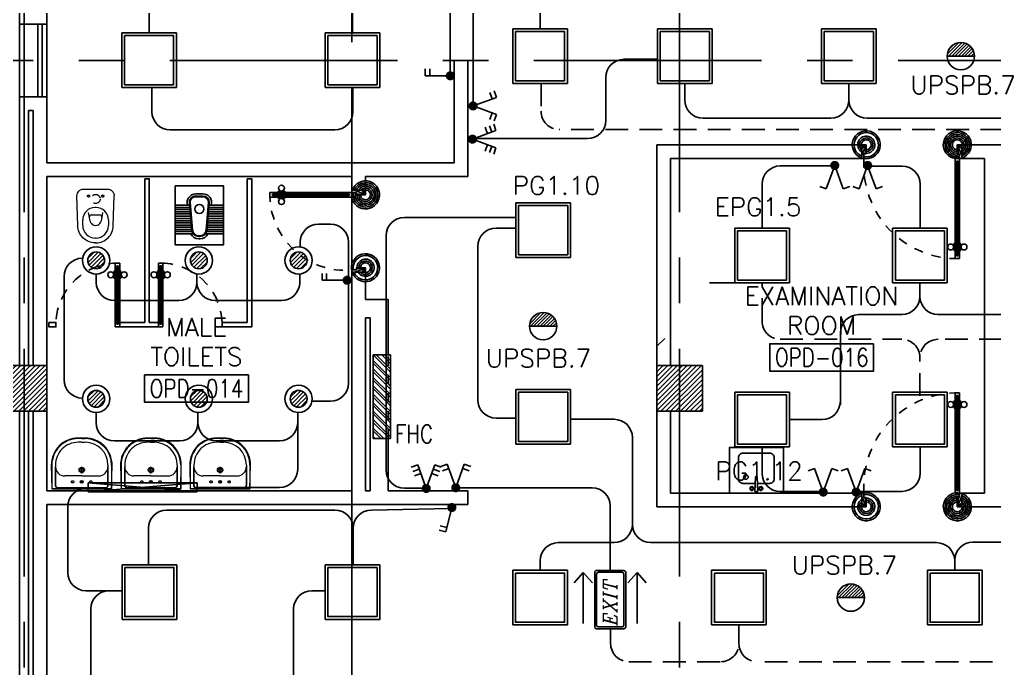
# Model space of a CAD drawing. Extents: x -10 to 91, y -4 to 87.
# Drawn here: x 13.49 to 24.2, y 18.61 to 25.74 of the extents above; entities that cross this region are included whole.
import ezdxf
from ezdxf.enums import TextEntityAlignment as Align

# ---------------------------------------------------------------- set-up
doc = ezdxf.new("R2010")
doc.units = 0
doc.header["$MEASUREMENT"] = 0
for name, pattern in [('CENTERX2', [4, 2.5, -0.5, 0.5, -0.5]), ('DASHED', [0.75, 0.5, -0.25]), ('HIDDEN', [0.375, 0.25, -0.125]), ('HIDDEN2', [0.1875, 0.125, -0.0625])]:
    doc.linetypes.add(name, pattern=pattern)
doc.layers.get('0').update_dxf_attribs({"linetype": 'CONTINUOUS'})
for name, color, linetype in [('A-JEERI', 11, 'CONTINUOUS'), ('AXES', 11, 'CENTERX2'), ('COL', 11, 'CONTINUOUS'), ('COUNTER', 11, 'CONTINUOUS'), ('DOOR', 11, 'CONTINUOUS'), ('E-CLINE', 2, 'CONTINUOUS'), ('E-HLINE', 2, 'HIDDEN'), ('E-LITE', 4, 'CONTINUOUS'), ('E-SWITCH', 4, 'CONTINUOUS'), ('E-TRXT', 4, 'CONTINUOUS'), ('EL-LITE', 4, 'CONTINUOUS'), ('FHC', 11, 'CONTINUOUS'), ('FIX', 11, 'CONTINUOUS'), ('HAT', 11, 'CONTINUOUS'), ('INSUL', 11, 'CONTINUOUS'), ('ME-FIX', 11, 'CONTINUOUS'), ('PART', 11, 'CONTINUOUS'), ('RM-BOX', 11, 'CONTINUOUS'), ('RM-NAME', 11, 'CONTINUOUS'), ('RM-NO', 11, 'CONTINUOUS'), ('WALL', 11, 'CONTINUOUS'), ('WIN', 11, 'CONTINUOUS')]:
    doc.layers.add(name, color=color, linetype=linetype)
doc.styles.add('ITALICC', font='italicc')
doc.styles.add('ROMANS', font='ROMANS.shx', dxfattribs={"width": 0.6})

# ---------------------------------------------------------------- blocks, each defined once
blk = doc.blocks.new('A$C74DC60CF')
at = {"layer": 'DOOR', "color": 0, "linetype": 'ByBlock'}
for p, q in [((81, 1200), (81, 1250)), ((131, 1250), (81, 1250)), ((81, 1250), (131, 1250)), ((81, 1200), (98, 1200)), ((98, 1200), (98, 1220)), ((98, 1220), (114, 1220)), ((114, 1200), (114, 1220)), ((114, 1200), (131, 1200)), ((131, 1200), (131, 1250)), ((65, 1155), (65, 1090)), ((74, 1155), (65, 1155)), ((74, 1090), (65, 1090)), ((74, 1078), (74, 1168)), ((81, 1168), (74, 1168)), ((74, 1155), (74, 1090)), ((81, 1078), (74, 1078)), ((131, 1168), (138, 1168)), ((131, 1078), (138, 1078)), ((138, 1078), (138, 1168)), ((138, 1155), (138, 1090)), ((138, 1155), (147, 1155)), ((138, 1090), (147, 1090)), ((147, 1155), (147, 1090)), ((56, 150), (56, 0)), ((56, 150), (81, 150)), ((98, 200), (81, 200)), ((81, 200), (81, 150)), ((131, 150), (81, 150)), ((81, 150), (81, 100)), ((98, 180), (98, 200)), ((114, 180), (98, 180)), ((131, 200), (114, 200)), ((114, 200), (114, 180)), ((131, 150), (131, 200)), ((1131, 150), (1131, 100)), ((1156, 150), (1131, 150)), ((1156, 150), (1156, 0)), ((1156, 0), (1156, 150)), ((106, 0), (56, 0)), ((81, 100), (106, 100)), ((106, 100), (106, 0)), ((1131, 100), (1106, 100)), ((1106, 100), (1106, 0)), ((1106, 0), (1156, 0))]:
    blk.add_line(p, q, dxfattribs=at)
at = {"layer": 'DOOR', "linetype": 'ByBlock'}
for p, q in [((81, 200), (81, 1200)), ((98, 200), (98, 1200)), ((114, 200), (114, 1200)), ((131, 1200), (131, 200))]:
    blk.add_line(p, q, dxfattribs=at)
at = {"layer": 'DOOR', "color": 9, "linetype": 'ByBlock'}
for p, q in [((106, 0), (56, 114)), ((1106, 0), (1156, 114)), ((106, 0), (56, 40)), ((106, 0), (93, 100)), ((1106, 0), (1119, 100)), ((1106, 0), (1156, 40))]:
    blk.add_line(p, q, dxfattribs=at)
at = {"layer": 'DOOR', "color": 0, "linetype": 'ByBlock'}
for centre in [(32, 1123), (179, 1123)]:
    blk.add_circle(centre, 32.4, dxfattribs=at)
at = {"layer": 'DOOR', "linetype": 'HIDDEN', "ltscale": 0.5}
blk.add_arc((106, 223), 1028, 355.9414, 91.3941, dxfattribs=at)
at = {"layer": 'DOOR', "color": 9, "linetype": 'ByBlock'}
for centre, radius, start, end in [((106, 0), 154, 103.7142, 108.8947), ((106, 0), 134, 100.72, 111.8402), ((106, 0), 114, 102.6226, 115.9162), ((1106, 0), 134, 68.1598, 79.28), ((1106, 0), 154, 71.1053, 76.2858), ((106, 0), 94.4, 90, 121.9818), ((106, 0), 74.4, 90, 132.2236), ((106, 0), 54.4, 90, 156.7926), ((106, 0), 34.4, 90, 180), ((106, 0), 14.4, 90, 180), ((1106, 0), 94.4, 58.0182, 90), ((1106, 0), 74.4, 47.7764, 90), ((1106, 0), 54.4, 23.2074, 90), ((1106, 0), 34.4, 0, 90), ((1106, 0), 14.4, 0, 90)]:
    blk.add_arc(centre, radius, start, end, dxfattribs=at)
blk = doc.blocks.new('RM1')
at = {"layer": 'RM-BOX'}
blk.add_lwpolyline([(570, -200), (-570, -200), (-570, -500), (570, -500)], close=True, dxfattribs=at)
at = {"layer": 'RM-NAME', "style": 'ROMANS'}
for tag, p in [('ROOMNAME1', (0, 324)), ('ROOMNAME2', (0, 0))]:
    blk.add_attdef(tag, text='', height=200, dxfattribs=at).set_placement(p, align=Align.MIDDLE)
at = {"layer": 'RM-NO', "style": 'ROMANS', "width": 0.8}
blk.add_attdef('ROOMNO', text='', height=200, dxfattribs=at).set_placement((0, -350), align=Align.MIDDLE)
blk = doc.blocks.new('WC')
at = {"layer": 'FIX', "lineweight": 20}
for p, q in [((475, 141), (538, 141)), ((339, 5), (339, -5)), ((395, 76), (490, 60)), ((534, 24), (540, 0)), ((540, 0), (534, -24)), ((674, 5), (674, -5)), ((490, -60), (395, -76)), ((213, -204), (210, -204)), ((538, -141), (475, -141))]:
    blk.add_line(p, q, dxfattribs=at)
at = {"layer": 'FIX', "linetype": 'Continuous', "lineweight": 20}
blk.add_line((420, -47), (420, 45), dxfattribs=at)
at = {"layer": 'FIX', "lineweight": 20}
for points in [[(210, -204, -0.414214), (137, -131), (137, 0), (137, 131, -0.414214), (210, 204)], [(727, -5), (727, 5, 0.414214), (538, 194), (210, 204)], [(727, 5), (727, -5, -0.414214), (538, -194), (210, -204)]]:
    blk.add_lwpolyline(points, format="xyb", dxfattribs=at)
at = {"layer": 'FIX', "linetype": 'HIDDEN2', "lineweight": 20, "ltscale": 0.3}
blk.add_circle((245, 0), 49.8, dxfattribs=at)
at = {"layer": 'FIX', "linetype": 'HIDDEN', "lineweight": 20, "ltscale": 0.05}
for centre in [(213, 78), (213, -77)]:
    blk.add_circle(centre, 11.6, dxfattribs=at)
at = {"layer": 'FIX', "lineweight": 20}
for centre, radius, start, end in [((475, 5), 136, 90, 180), ((538, 5), 136, 360, 90), ((464, -18), 82, 51.0758, 71.504), ((473, -7), 68.2, 27.1532, 51.0758), ((475, -5), 136, 180, 270), ((464, 18), 82, 288.496, 308.9242), ((473, 7), 68.2, 308.9242, 332.8468), ((538, -5), 136, 270, 0)]:
    blk.add_arc(centre, radius, start, end, dxfattribs=at)
at = {"layer": 'FIX', "linetype": 'Continuous', "lineweight": 20}
for centre, start, end in [((443, 46), 88.3879, 182.3338), ((442, -46), 177.6662, 271.6121)]:
    blk.add_arc(centre, 22.3, start, end, dxfattribs=at)
blk = doc.blocks.new('*X92')
at = {"color": 0}
for p, q in [((24139, 17881), (24619, 18361)), ((24139, 17934), (24566, 18361)), ((24139, 17987), (24513, 18361)), ((24139, 18040), (24460, 18361)), ((24139, 18093), (24407, 18361)), ((24139, 18146), (24354, 18361)), ((24139, 18200), (24301, 18361)), ((24139, 18253), (24248, 18361)), ((24139, 18306), (24195, 18361)), ((24139, 18359), (24142, 18361)), ((24172, 17861), (24639, 18328)), ((24225, 17861), (24639, 18275)), ((24278, 17861), (24639, 18222)), ((24331, 17861), (24639, 18169)), ((24384, 17861), (24639, 18116)), ((24437, 17861), (24639, 18063)), ((24490, 17861), (24639, 18010)), ((24543, 17861), (24639, 17957)), ((24596, 17861), (24639, 17904))]:
    blk.add_line(p, q, dxfattribs=at)
blk = doc.blocks.new('AWC')
at = {"layer": 'FIX'}
for p, q in [((-726, 265), (-726, 66)), ((-700, 265), (-726, 265)), ((-700, 79), (-700, 265)), ((-678, 265), (-678, 82)), ((-652, 265), (-678, 265)), ((-652, 84), (-652, 265)), ((-630, 265), (-630, 86)), ((-604, 265), (-630, 265)), ((-604, 89), (-604, 265)), ((-582, 265), (-582, 91)), ((-556, 265), (-582, 265)), ((-556, 93), (-556, 265)), ((-534, 265), (-534, 95)), ((-508, 265), (-534, 265)), ((-508, 98), (-508, 265)), ((-486, 265), (-486, 100)), ((-460, 265), (-486, 265)), ((-460, 102), (-460, 265)), ((-438, 265), (-438, 104)), ((-412, 265), (-438, 265)), ((-412, 106), (-412, 265)), ((-382, 109), (-687, 81)), ((-384, 134), (-412, 131)), ((-825, 0), (-825, 0)), ((-780, 7), (-780, -7)), ((-755, 7), (-755, -7)), ((-748, 7), (-748, -7)), ((-312, -39), (-312, 39)), ((-287, -39), (-287, 39)), ((-726, -265), (-726, -66)), ((-700, -79), (-700, -265)), ((-687, -81), (-382, -109)), ((-678, -265), (-678, -82)), ((-652, -84), (-652, -265)), ((-630, -265), (-630, -86)), ((-604, -89), (-604, -265)), ((-582, -265), (-582, -91)), ((-556, -93), (-556, -265)), ((-534, -265), (-534, -95)), ((-508, -98), (-508, -265)), ((-486, -265), (-486, -100)), ((-460, -102), (-460, -265)), ((-438, -265), (-438, -104)), ((-412, -106), (-412, -265)), ((-412, -131), (-384, -134)), ((-700, -265), (-726, -265)), ((-652, -265), (-678, -265)), ((-604, -265), (-630, -265)), ((-556, -265), (-582, -265)), ((-508, -265), (-534, -265)), ((-460, -265), (-486, -265)), ((-412, -265), (-438, -265))]:
    blk.add_line(p, q, dxfattribs=at)
at = {"layer": 'FIX', "color": 32}
for p, q in [((-381, 102), (-686, 74)), ((-319, -39), (-319, 39)), ((-686, -74), (-381, -102))]:
    blk.add_line(p, q, dxfattribs=at)
at = {"layer": 'FIX'}
blk.add_lwpolyline([(-198, 265), (-848, 265), (-848, -265), (-198, -265)], close=True, dxfattribs=at)
at = {"layer": 'FIX', "color": 32}
blk.add_circle((-454, 0), 50, dxfattribs=at)
at = {"layer": 'FIX'}
for centre, radius, start, end in [((-382, 39), 95, 0, 90.1311), ((-382, 39), 70, 0, 90.1311), ((-680, 7), 100, 117.0426, 180), ((-680, 7), 75, 95.2114, 180), ((-680, -7), 100, 180, 242.9574), ((-680, -7), 75, 180, 264.7886), ((-382, -39), 95, 270, 0), ((-382, -39), 70, 270, 0)]:
    blk.add_arc(centre, radius, start, end, dxfattribs=at)
at = {"layer": 'FIX', "color": 32}
for centre, radius, start, end in [((-680, 7), 68, 95.2114, 180), ((-382, 39), 63, 0, 90.1311), ((-680, -7), 68, 180, 264.7886), ((-382, -39), 63, 270, 0)]:
    blk.add_arc(centre, radius, start, end, dxfattribs=at)
blk = doc.blocks.new('COL50')
at = {"layer": 'COL'}
blk.add_lwpolyline([(-250, 250), (-250, -250), (250, -250), (250, 250)], close=True, dxfattribs=at)
blk = doc.blocks.new('*X91')
at = {"color": 0}
for p, q in [((31339, 17869), (31831, 18361)), ((31339, 17922), (31778, 18361)), ((31339, 17975), (31725, 18361)), ((31339, 18028), (31672, 18361)), ((31339, 18081), (31619, 18361)), ((31339, 18134), (31566, 18361)), ((31339, 18187), (31513, 18361)), ((31339, 18240), (31460, 18361)), ((31339, 18293), (31407, 18361)), ((31339, 18346), (31354, 18361)), ((31384, 17861), (31839, 18316)), ((31437, 17861), (31839, 18263)), ((31490, 17861), (31839, 18210)), ((31544, 17861), (31839, 18157)), ((31597, 17861), (31839, 18104)), ((31650, 17861), (31839, 18051)), ((31703, 17861), (31839, 17998)), ((31756, 17861), (31839, 17945)), ((31809, 17861), (31839, 17892))]:
    blk.add_line(p, q, dxfattribs=at)
blk = doc.blocks.new('LAV-003')
at = {"layer": 'FIX', "linetype": 'ByBlock'}
blk.add_line((-328, -25), (328, -25), dxfattribs=at)
at = {"layer": 'FIX', "linetype": 'Continuous', "lineweight": 20}
for p, q in [((-328, -285), (-328, -25)), ((328, -285), (328, -25)), ((0, -165), (-187, -165)), ((0, -165), (187, -165)), ((-288, -285), (-288, -265)), ((287, -285), (287, -265)), ((0, -535), (-38, -535)), ((0, -535), (38, -535)), ((0, -575), (-38, -575)), ((0, -575), (38, -575))]:
    blk.add_line(p, q, dxfattribs=at)
at = {"layer": 'FIX', "linetype": 'ByBlock', "ltscale": 0.3}
for p, q in [((-288, -265), (-288, -60)), ((0, -35), (-262, -35)), ((0, -35), (262, -35)), ((287, -265), (287, -60))]:
    blk.add_line(p, q, dxfattribs=at)
at = {"layer": 'FIX', "lineweight": 20}
for p, q in [((-16, -101), (15, -101)), ((0, -85), (0, -116))]:
    blk.add_line(p, q, dxfattribs=at)
at = {"layer": 'FIX', "linetype": 'DASHED', "lineweight": 20, "ltscale": 0.04}
for p, q in [((0, -194), (0, -266)), ((-36, -230), (37, -230))]:
    blk.add_line(p, q, dxfattribs=at)
at = {"layer": 'FIX', "linetype": 'Continuous', "lineweight": 20}
blk.add_lwpolyline([(295, -25), (0, -25), (-328, -25), (-334, -285, 0.414214), (-38, -582), (0, -582), (38, -582, 0.414214), (334, -285), (328, -25), (0, -25)], format="xyb", dxfattribs=at)
at = {"layer": 'FIX', "linetype": 'HIDDEN', "lineweight": 20, "ltscale": 0.05}
for centre in [(-100, -101), (100, -101)]:
    blk.add_circle(centre, 12.4, dxfattribs=at)
at = {"layer": 'FIX', "lineweight": 20}
for centre, radius in [((0, -101), 15.5), ((0, -230), 29.5), ((0, -230), 22.5)]:
    blk.add_circle(centre, radius, dxfattribs=at)
at = {"layer": 'FIX', "linetype": 'ByBlock', "ltscale": 0.3}
for centre, start, end in [((-262, -60), 90, 180), ((262, -60), 0, 90)]:
    blk.add_arc(centre, 25, start, end, dxfattribs=at)
at = {"layer": 'FIX', "linetype": 'Continuous', "lineweight": 20}
for centre, radius, start, end in [((-187, -265), 100, 90, 180), ((187, -265), 100, 0, 90), ((-38, -285), 290, 180, 270), ((-38, -285), 250, 180, 270), ((38, -285), 290, 270, 0), ((38, -285), 250, 270, 0)]:
    blk.add_arc(centre, radius, start, end, dxfattribs=at)
blk = doc.blocks.new('DOOR90')
at = {"layer": 'DOOR', "color": 7, "linetype": 'ByBlock'}
for p, q in [((-150, 0), (0, 0)), ((-150, 0), (-150, -25)), ((0, -50), (-114, 0)), ((0, -50), (-40, 0)), ((0, -50), (0, 0)), ((-1000, -25), (-1050, -25)), ((-1050, -75), (-1050, -25)), ((-1050, -25), (-1050, -75)), ((-1000, -75), (-1050, -75)), ((-1000, -42), (-1020, -42)), ((-1020, -42), (-1020, -58)), ((-1000, -58), (-1020, -58)), ((-1000, -25), (-1000, -42)), ((-1000, -58), (-1000, -75)), ((-878, -18), (-968, -18)), ((-968, -25), (-968, -18)), ((-968, -75), (-968, -82)), ((-878, -82), (-968, -82)), ((-955, -9), (-890, -9)), ((-955, -18), (-955, -9)), ((-955, -18), (-890, -18)), ((-955, -82), (-890, -82)), ((-955, -82), (-955, -91)), ((-955, -91), (-890, -91)), ((-890, -18), (-890, -9)), ((-890, -82), (-890, -91)), ((-878, -25), (-878, -18)), ((-878, -75), (-878, -82)), ((-200, -25), (-150, -25)), ((-200, -42), (-200, -25)), ((-180, -42), (-200, -42)), ((-200, -58), (-180, -58)), ((-200, -75), (-200, -58)), ((-150, -75), (-200, -75)), ((-180, -58), (-180, -42)), ((-150, -25), (-100, -25)), ((-150, -75), (-150, -25)), ((-100, -25), (-100, -50)), ((0, -50), (-100, -37)), ((-100, -50), (0, -50)), ((0, -850), (-114, -900)), ((-100, -875), (-100, -850)), ((0, -850), (-100, -863)), ((-100, -850), (0, -850)), ((0, -850), (-40, -900)), ((0, -850), (0, -900)), ((-150, -875), (-100, -875)), ((-150, -900), (-150, -875)), ((-150, -900), (0, -900)), ((0, -900), (-150, -900))]:
    blk.add_line(p, q, dxfattribs=at)
at = {"layer": 'DOOR', "linetype": 'ByBlock'}
for p, q in [((-200, -25), (-1000, -25)), ((-200, -42), (-1000, -42)), ((-200, -58), (-1000, -58)), ((-1000, -75), (-200, -75))]:
    blk.add_line(p, q, dxfattribs=at)
at = {"layer": 'DOOR', "color": 7, "linetype": 'ByBlock'}
for centre in [(-923, 24), (-923, -124)]:
    blk.add_circle(centre, 32.4, dxfattribs=at)
for centre, radius, start, end in [((0, -50), 154, 161.1053, 166.2858), ((0, -50), 94.4, 148.0182, 180), ((0, -50), 134, 158.1598, 169.28), ((0, -50), 114, 154.0838, 167.3774), ((0, -50), 74.4, 137.7764, 180), ((0, -50), 54.4, 113.2074, 180), ((0, -50), 34.4, 90, 180), ((0, -50), 14.4, 90, 180), ((0, -850), 94.4, 180, 211.9818), ((0, -850), 74.4, 180, 222.2236), ((0, -850), 54.4, 180, 246.7926), ((0, -850), 34.4, 180, 270), ((0, -850), 14.4, 180, 270), ((0, -850), 154, 193.7142, 198.8947), ((0, -850), 134, 190.72, 201.8402)]:
    blk.add_arc(centre, radius, start, end, dxfattribs=at)
at = {"layer": 'DOOR', "linetype": 'HIDDEN', "ltscale": 0.5}
blk.add_arc((-222, -50), 828, 178.2701, 275.003, dxfattribs=at)
blk = doc.blocks.new('A$C180A3EE7')
at = {"layer": 'ME-FIX'}
blk.add_lwpolyline([(0.593, 0), (0.593, 0.5), (0, 0.5), (0, 0)], dxfattribs=at)
blk.add_lwpolyline([(0.309, 0.107), (0.443, 0.107, 0.414214), (0.493, 0.157), (0.493, 0.388, 0.414214), (0.443, 0.438), (0.15, 0.438, 0.414214), (0.1, 0.388), (0.1, 0.157, 0.414214), (0.15, 0.107), (0.284, 0.107)], format="xyb", dxfattribs=at)
blk.add_lwpolyline([(0.28, 0.019), (0.312, 0.019), (0.306, 0.174, 1), (0.286, 0.174)], format="xyb", close=True, dxfattribs=at)
for centre, radius in [((0.182, 0.177), 0.0255), ((0.247, 0.05), 0.0217), ((0.247, 0.05), 0.014), ((0.346, 0.05), 0.0217), ((0.346, 0.05), 0.014)]:
    blk.add_circle(centre, radius, dxfattribs=at)
blk = doc.blocks.new('1G2W')
for p, q in [((0.517, 0.188), (0.466, 0.329)), ((0, 0), (0.517, 0.188)), ((0, 0), (0.517, -0.188)), ((0.517, -0.188), (0.466, -0.329))]:
    blk.add_line(p, q)
at = {"const_width": 0.1}
blk.add_lwpolyline([(-0.05, 0, 1), (0.05, 0, 1)], format="xyb", close=True, dxfattribs=at)
blk = doc.blocks.new('L42')
at = {"layer": 'E-LITE'}
for p, q in [((0.3, 0.3), (-0.3, 0.3)), ((-0.3, 0.3), (-0.3, -0.3)), ((0.3, -0.3), (0.3, 0.3)), ((-0.3, -0.3), (0.3, -0.3))]:
    blk.add_line(p, q, dxfattribs=at)
at = {"layer": 'E-LITE', "color": 8}
blk.add_lwpolyline([(-0.27, 0.27), (-0.27, -0.27), (0.27, -0.27), (0.27, 0.27)], close=True, dxfattribs=at)
blk = doc.blocks.new('3G2W')
for p, q in [((0.329, 0.12), (0.278, 0.261)), ((0.423, 0.154), (0.372, 0.295)), ((0.517, 0.188), (0.466, 0.329)), ((0, 0), (0.517, 0.188)), ((0, 0), (0.517, -0.188)), ((0.329, -0.12), (0.278, -0.261)), ((0.423, -0.154), (0.372, -0.295)), ((0.517, -0.188), (0.466, -0.329))]:
    blk.add_line(p, q)
at = {"const_width": 0.1}
blk.add_lwpolyline([(-0.05, 0, 1), (0.05, 0, 1)], format="xyb", close=True, dxfattribs=at)
blk = doc.blocks.new('2G2W')
for p, q in [((0.423, 0.154), (0.372, 0.295)), ((0.517, 0.188), (0.466, 0.329)), ((0, 0), (0.517, 0.188)), ((0, 0), (0.517, -0.188)), ((0.423, -0.154), (0.372, -0.295)), ((0.517, -0.188), (0.466, -0.329))]:
    blk.add_line(p, q)
at = {"const_width": 0.1}
blk.add_lwpolyline([(-0.05, 0, 1), (0.05, 0, 1)], format="xyb", close=True, dxfattribs=at)
blk = doc.blocks.new('2G1W')
for p, q in [((0, 0), (0.55, 0)), ((0.45, 0), (0.45, -0.15)), ((0.55, 0), (0.55, -0.15))]:
    blk.add_line(p, q)
at = {"const_width": 0.1}
blk.add_lwpolyline([(-0.05, 0, 1), (0.05, 0, 1)], format="xyb", close=True, dxfattribs=at)
blk = doc.blocks.new('*X182')
at = {"color": 0}
for p, q in [((21548.527, 18540.142), (21548.801, 18540.415)), ((21548.529, 18539.966), (21548.977, 18540.414)), ((21548.584, 18539.845), (21549.098, 18540.359)), ((21548.672, 18539.756), (21549.187, 18540.271)), ((21548.793, 18539.7), (21549.243, 18540.15)), ((21548.966, 18539.696), (21549.246, 18539.977))]:
    blk.add_line(p, q, dxfattribs=at)
blk = doc.blocks.new('SPOT')
at = {"layer": 'E-LITE'}
for radius in [0.6, 0.369]:
    blk.add_circle((0, 0), radius, dxfattribs=at)
at = {"layer": 'E-LITE', "color": 8}
blk.add_blockref('*X182', (-21548.886, -18540.056), dxfattribs=at)
blk = doc.blocks.new('MR14')
at = {"layer": 'E-LITE'}
for p, q in [((-600, 100), (-600, 0)), ((-600, 0), (600, 0)), ((600, 0), (600, 100))]:
    blk.add_line(p, q, dxfattribs=at)
at = {"layer": 'E-LITE', "color": 8}
for p, q in [((600, 100), (-600, 0)), ((600, 0), (-600, 100))]:
    blk.add_line(p, q, dxfattribs=at)
at = {"layer": 'E-LITE', "color": 3}
blk.add_line((600, 100), (-600, 100), dxfattribs=at)
blk = doc.blocks.new('EXIT')
at = {"layer": 'E-LITE', "color": 4}
for p, q in [((-0.32, 0.15), (-0.32, -0.15)), ((0.3, 0.17), (-0.3, 0.17)), ((0.32, -0.15), (0.32, 0.15)), ((-0.3, -0.17), (0.3, -0.17))]:
    blk.add_line(p, q, dxfattribs=at)
at = {"layer": 'E-LITE', "color": 8}
for p, q in [((-0.3, 0.13), (-0.3, -0.13)), ((0.28, 0.15), (-0.28, 0.15)), ((0.3, -0.13), (0.3, 0.13)), ((-0.28, -0.15), (0.28, -0.15))]:
    blk.add_line(p, q, dxfattribs=at)
at = {"layer": 'E-LITE', "color": 4}
for centre, start, end in [((-0.3, 0.15), 90, 180), ((0.3, 0.15), 360, 90), ((-0.3, -0.15), 180, 270), ((0.3, -0.15), 270, 0)]:
    blk.add_arc(centre, 0.02, start, end, dxfattribs=at)
at = {"layer": 'E-LITE', "color": 8}
for centre, start, end in [((-0.28, 0.13), 90, 180), ((0.28, 0.13), 0, 90), ((-0.28, -0.13), 180, 270), ((0.28, -0.13), 270, 0)]:
    blk.add_arc(centre, 0.02, start, end, dxfattribs=at)
at = {"layer": 'E-LITE', "color": 5, "style": 'ITALICC'}
blk.add_text('EXIT', height=0.15, dxfattribs=at).set_placement((-0.284, -0.078))
blk = doc.blocks.new('EL')
at = {"layer": 'EL-LITE'}
h = blk.add_hatch(dxfattribs=at)
h.set_pattern_fill('ANSI31', color=4, scale=0.2, style=0)
h.set_pattern_definition([(45, (587.071197, 567.777136), (-0.0176776695, 0.0176776695), [])])
h.paths.add_polyline_path([(0.15, 0, 1), (-0.15, 0)])
at = {"layer": 'EL-LITE', "color": 4}
blk.add_line((-0.15, 0), (0.15, 0), dxfattribs=at)
blk.add_circle((0, 0), 0.15, dxfattribs=at)

msp = doc.modelspace()

# ---------------------------------------------------------------- hatches: boundary and pattern name
at = {"layer": 'FHC', "linetype": 'ByBlock', "ltscale": 0.3}
h = msp.add_hatch(dxfattribs=at)
h.set_pattern_fill('ANSI32', color=11, scale=175, angle=-90, style=0)
h.set_pattern_definition([(315, (-13.67209, 254.25021), (0.046403882, 0.046403882), []), (315, (-13.67209, 254.21927), (0.046403882, 0.046403882), [])])
h.paths.add_polyline_path([(17.3789, 21.134), (17.5689, 21.134), (17.5689, 22.054), (17.3789, 22.054)])
h.paths.add_polyline_path([(16.9578, 22.2666), (17.3786, 22.2666), (17.3786, 22.0041), (16.9578, 22.0041)], flags=9)

# ---------------------------------------------------------------- linework, layer by layer
at = {"layer": 'AXES'}
for p, q in [((13.5439, 7.6211), (13.5439, 86.0986)), ((20.7439, 7.6211), (20.7439, 86.0986)), ((17.1439, 14.4854), (17.1439, 73.3054)), ((11.1439, 25.2854), (71.7839, 25.2854))]:
    msp.add_line(p, q, dxfattribs=at)
at = {"layer": 'COUNTER'}
msp.add_line((20.4939, 22.1475), (20.5799, 22.2336), dxfattribs=at)
at = {"layer": 'DOOR', "linetype": 'ByBlock'}
for p, q in [((14.5439, 23.0104), (14.5439, 23.0604)), ((14.5439, 23.0604), (14.5939, 23.0604)), ((14.5939, 23.0604), (14.5439, 23.0604)), ((14.5609, 23.0104), (14.5609, 23.0304)), ((14.5769, 23.0304), (14.5609, 23.0304)), ((14.5769, 23.0104), (14.5769, 23.0304)), ((14.5939, 23.0104), (14.5939, 23.0604)), ((15.0189, 23.0104), (15.0189, 23.0604)), ((15.0689, 23.0604), (15.0189, 23.0604)), ((15.0189, 23.0604), (15.0689, 23.0604)), ((15.0359, 23.0104), (15.0359, 23.0304)), ((15.0359, 23.0304), (15.0519, 23.0304)), ((15.0519, 23.0104), (15.0519, 23.0304)), ((15.0689, 23.0104), (15.0689, 23.0604)), ((14.5277, 22.9655), (14.5277, 22.9007)), ((14.5367, 22.9655), (14.5277, 22.9655)), ((14.5367, 22.8881), (14.5367, 22.9781)), ((14.5439, 22.9781), (14.5367, 22.9781)), ((14.5367, 22.9655), (14.5367, 22.9007)), ((14.5439, 23.0104), (14.5439, 22.4104)), ((14.5609, 23.0104), (14.5439, 23.0104)), ((14.5609, 22.4104), (14.5609, 23.0104)), ((14.5769, 22.4104), (14.5769, 23.0104)), ((14.5939, 23.0104), (14.5769, 23.0104)), ((14.5939, 22.4104), (14.5939, 23.0104)), ((14.5939, 22.9781), (14.6011, 22.9781)), ((14.6011, 22.8881), (14.6011, 22.9781)), ((14.6011, 22.9655), (14.6011, 22.9007)), ((14.6011, 22.9655), (14.6101, 22.9655)), ((14.6101, 22.9655), (14.6101, 22.9007)), ((15.0027, 22.9655), (15.0027, 22.9007)), ((15.0117, 22.9655), (15.0027, 22.9655)), ((15.0117, 22.8881), (15.0117, 22.9781)), ((15.0189, 22.9781), (15.0117, 22.9781)), ((15.0117, 22.9655), (15.0117, 22.9007)), ((15.0189, 22.4104), (15.0189, 23.0104)), ((15.0189, 23.0104), (15.0359, 23.0104)), ((15.0359, 22.4104), (15.0359, 23.0104)), ((15.0519, 22.4104), (15.0519, 23.0104)), ((15.0519, 23.0104), (15.0689, 23.0104)), ((15.0689, 23.0104), (15.0689, 22.4104)), ((15.0689, 22.9781), (15.0761, 22.9781)), ((15.0761, 22.8881), (15.0761, 22.9781)), ((15.0761, 22.9655), (15.0761, 22.9007)), ((15.0761, 22.9655), (15.0851, 22.9655)), ((15.0851, 22.9655), (15.0851, 22.9007)), ((14.5367, 22.9007), (14.5277, 22.9007)), ((14.5439, 22.8881), (14.5367, 22.8881)), ((14.5939, 22.8881), (14.6011, 22.8881)), ((14.6011, 22.9007), (14.6101, 22.9007)), ((15.0117, 22.9007), (15.0027, 22.9007)), ((15.0189, 22.8881), (15.0117, 22.8881)), ((15.0689, 22.8881), (15.0761, 22.8881)), ((15.0761, 22.9007), (15.0851, 22.9007)), ((14.5439, 22.3604), (14.5439, 22.4104)), ((14.5439, 22.4104), (14.5609, 22.4104)), ((14.5609, 22.4104), (14.5609, 22.3904)), ((14.5609, 22.3904), (14.5769, 22.3904)), ((14.5769, 22.3904), (14.5769, 22.4104)), ((14.5769, 22.4104), (14.5939, 22.4104)), ((15.0359, 22.4104), (15.0189, 22.4104)), ((15.0359, 22.3904), (15.0359, 22.4104)), ((15.0519, 22.3904), (15.0359, 22.3904)), ((15.0519, 22.4104), (15.0519, 22.3904)), ((15.0689, 22.4104), (15.0519, 22.4104)), ((15.0689, 22.3604), (15.0689, 22.4104)), ((14.5439, 22.3604), (14.5939, 22.3604)), ((15.0689, 22.3604), (15.0189, 22.3604))]:
    msp.add_line(p, q, dxfattribs=at)
at = {"layer": 'DOOR', "color": 0, "linetype": 'ByBlock'}
for p, q in [((14.5939, 22.4104), (14.5939, 22.3604)), ((15.0189, 22.4104), (15.0189, 22.3604))]:
    msp.add_line(p, q, dxfattribs=at)
at = {"layer": 'DOOR', "linetype": 'ByBlock'}
for centre in [(14.4954, 22.9331), (14.6424, 22.9331), (14.9704, 22.9331), (15.1174, 22.9331)]:
    msp.add_circle(centre, 0.0324, dxfattribs=at)
at = {"layer": 'DOOR', "linetype": 'HIDDEN', "ltscale": 0.5}
for centre, start, end in [((14.5689, 22.3854), 87.8789, 177.8789), ((15.0439, 22.3854), 2.1211, 92.1211)]:
    msp.add_arc(centre, 0.6755, start, end, dxfattribs=at)
at = {"layer": 'E-CLINE', "color": 4}
for p, q in [((14.9164, 25.5891), (14.9164, 27.3492)), ((17.1513, 25.5891), (17.1513, 27.3492)), ((14.9481, 24.9891), (14.9481, 24.7229)), ((17.1564, 24.9891), (17.1564, 24.7229)), ((20.8008, 25.0336), (20.8008, 24.853)), ((22.6031, 25.0336), (22.6031, 24.853)), ((22.4031, 24.653), (21.0008, 24.653)), ((25.2754, 24.653), (22.8031, 24.653)), ((15.1481, 24.5229), (16.9564, 24.5229)), ((18.9449, 23.4441), (18.7278, 23.4441)), ((18.5278, 23.2441), (18.5278, 21.5595)), ((14.187, 23.1142), (14.1824, 23.1142)), ((14.3364, 22.9328), (14.3364, 22.8495)), ((15.4426, 22.9422), (15.4426, 22.8495)), ((16.5717, 22.9414), (16.5717, 22.8495)), ((13.9824, 22.9142), (13.9824, 21.7788)), ((23.3832, 22.8442), (23.3832, 22.695)), ((14.5364, 22.6495), (15.2426, 22.6495)), ((16.3717, 22.6495), (15.6426, 22.6495)), ((23.1832, 22.495), (22.7094, 22.495)), ((23.5832, 22.495), (25.8951, 22.495)), ((22.5094, 21.5042), (22.5094, 22.295)), ((14.1854, 21.5788), (14.1824, 21.5788)), ((14.3355, 21.4203), (14.3355, 21.3089)), ((15.4538, 21.4206), (15.4538, 21.3089)), ((16.5489, 21.4206), (16.5489, 20.7961)), ((18.9449, 21.3595), (18.7278, 21.3595)), ((19.5449, 21.3456), (20.0249, 21.3456)), ((21.9489, 21.3442), (22.3094, 21.3442)), ((14.5355, 21.1089), (15.2538, 21.1089)), ((15.6538, 21.1089), (16.3489, 21.1089)), ((20.2249, 21.1456), (20.2249, 20.1913)), ((14.2459, 20.5873), (14.2231, 20.5873)), ((15.4459, 20.5961), (16.3489, 20.5961)), ((14.0231, 20.3873), (14.0231, 19.6636)), ((20.0249, 19.9913), (19.4106, 19.9913)), ((20.4249, 19.9913), (23.5654, 19.9913)), ((23.9654, 19.9974), (25.9354, 19.9974)), ((19.2106, 19.6876), (19.2106, 19.7913)), ((23.7654, 19.6876), (23.7654, 19.7913)), ((14.6197, 19.4636), (14.2231, 19.4636)), ((16.8477, 19.4636), (16.7039, 19.4636)), ((14.2758, 19.2636), (14.2758, 17.7425)), ((16.5039, 19.2636), (16.5039, 17.7425))]:
    msp.add_line(p, q, dxfattribs=at)
for centre, start, end in [((21.0008, 24.853), 180, 270), ((22.4031, 24.853), 270, 0), ((22.8031, 24.853), 180, 270), ((15.1481, 24.7229), 180, 270), ((16.9564, 24.7229), 270, 0), ((18.7278, 23.2441), 90, 180), ((14.1824, 22.9142), 90, 180), ((14.5364, 22.8495), 180, 270), ((15.2426, 22.8495), 270, 0), ((15.6426, 22.8495), 180, 270), ((16.3717, 22.8495), 270, 0), ((23.1832, 22.695), 270, 0), ((23.5832, 22.695), 180, 270), ((22.7094, 22.295), 90, 180), ((14.1824, 21.7788), 180, 270), ((18.7278, 21.5595), 180, 270), ((22.3094, 21.5442), 270, 0), ((20.0249, 21.1456), 0, 90), ((14.5355, 21.3089), 180, 270), ((15.2538, 21.3089), 270, 0), ((15.6538, 21.3089), 180, 270), ((16.3489, 21.3089), 270, 0), ((16.3489, 20.7961), 270, 0), ((14.2231, 20.3873), 90, 180), ((20.0249, 20.1913), 270, 0), ((20.4249, 20.1913), 180, 270), ((19.4106, 19.7913), 90, 180), ((23.5654, 19.7913), 0, 90), ((23.9654, 19.7974), 90, 180), ((14.2231, 19.6636), 180, 270), ((14.4758, 19.2636), 90, 180), ((16.7039, 19.2636), 90, 180)]:
    msp.add_arc(centre, 0.2, start, end, dxfattribs=at)
at = {"layer": 'E-HLINE', "color": 4}
for p, q in [((19.2106, 25.6336), (19.2106, 27.3704)), ((19.2218, 25.0336), (19.2218, 24.728)), ((22.8031, 24.528), (19.4218, 24.528)), ((22.9229, 24.528), (27.6754, 24.528)), ((21.6489, 22.4242), (21.6489, 22.8442)), ((21.8489, 22.2242), (23.1832, 22.2242)), ((25.0346, 22.2242), (23.5832, 22.2242)), ((23.3832, 21.6042), (23.3832, 22.0242)), ((21.3954, 19.0876), (21.3954, 18.8836)), ((19.9856, 19.0458), (19.9856, 18.8836)), ((20.1856, 18.6836), (21.1954, 18.6836)), ((28.3054, 18.6836), (21.5954, 18.6836))]:
    msp.add_line(p, q, dxfattribs=at)
for centre, start, end in [((19.4218, 24.728), 180, 270), ((21.8489, 22.4242), 180, 270), ((23.1832, 22.0242), 0, 90), ((23.5832, 22.0242), 90, 180), ((20.1856, 18.8836), 180, 270), ((21.1954, 18.8836), 270, 0), ((21.5954, 18.8836), 180, 270)]:
    msp.add_arc(centre, 0.2, start, end, dxfattribs=at)
at = {"layer": 'E-LITE', "color": 4}
for p, q in [((19.686, 19.6629), (19.5859, 19.5501)), ((19.686, 19.6629), (19.686, 19.1052)), ((19.686, 19.6629), (19.7861, 19.5501)), ((20.2765, 19.6629), (20.1764, 19.5501)), ((20.2765, 19.6629), (20.2765, 19.1052)), ((20.2765, 19.6629), (20.3766, 19.5501))]:
    msp.add_line(p, q, dxfattribs=at)
at = {"layer": 'E-SWITCH', "color": 4}
for p, q in [((18.2247, 27.4492), (18.2247, 25.1175)), ((18.4749, 24.7866), (18.4749, 27.4704)), ((20.5002, 25.2989), (20.1329, 25.2989)), ((19.9329, 24.6276), (19.9329, 25.0989)), ((18.4836, 24.4276), (19.7329, 24.4276)), ((22.4497, 24.128), (21.8489, 24.128)), ((22.7854, 24.1261), (23.1868, 24.1261)), ((21.6489, 23.4442), (21.6489, 23.928)), ((23.3868, 23.4442), (23.3868, 23.9261)), ((18.9449, 23.5621), (17.7212, 23.5621)), ((16.7768, 23.4903), (16.9083, 23.4903)), ((17.5212, 20.7889), (17.5212, 23.3621)), ((16.5768, 23.2397), (16.5768, 23.2903)), ((17.1083, 22.8536), (17.1083, 23.2903)), ((17.1083, 22.8612), (17.1083, 21.7442)), ((16.7067, 21.5442), (16.9083, 21.5442)), ((21.6489, 21.0442), (21.6489, 20.7528)), ((23.3868, 21.0442), (23.3868, 20.7547)), ((17.962, 20.5889), (17.7212, 20.5889)), ((18.2852, 20.5941), (19.7817, 20.5941)), ((22.323, 20.5528), (21.8489, 20.5528)), ((22.6587, 20.5547), (23.1868, 20.5547)), ((15.1094, 20.3493), (16.9585, 20.3493)), ((18.2186, 20.3681), (17.3585, 20.3493)), ((19.9817, 19.6858), (19.9817, 20.3941)), ((14.9094, 19.7493), (14.9094, 20.1493)), ((17.1585, 19.7493), (17.1585, 20.1493))]:
    msp.add_line(p, q, dxfattribs=at)
for centre, start, end in [((20.1329, 25.0989), 90, 180), ((19.7329, 24.6276), 270, 0), ((21.8489, 23.928), 90, 180), ((23.1868, 23.9261), 0, 90), ((17.7212, 23.3621), 90, 180), ((16.7768, 23.2903), 90, 180), ((16.9083, 23.2903), 0, 90), ((16.9083, 21.7442), 270, 0), ((17.7212, 20.7889), 180, 270), ((21.8489, 20.7528), 180, 270), ((23.1868, 20.7547), 270, 0), ((19.7817, 20.3941), 0, 90), ((15.1094, 20.1493), 90, 180), ((16.9585, 20.1493), 0, 90), ((17.3585, 20.1493), 90, 180)]:
    msp.add_arc(centre, 0.2, start, end, dxfattribs=at)
at = {"layer": 'FHC', "linetype": 'ByBlock', "ltscale": 0.3}
for p, q in [((17.3789, 21.134), (17.3789, 22.054)), ((17.3789, 22.054), (17.5689, 22.054)), ((17.5689, 22.054), (17.5689, 21.134)), ((17.5689, 21.134), (17.3789, 21.134))]:
    msp.add_line(p, q, dxfattribs=at)
at = {"layer": 'FHC', "color": 250, "linetype": 'HIDDEN', "ltscale": 0.25}
msp.add_line((17.5439, 21.1342), (17.5439, 22.0538), dxfattribs=at)
at = {"layer": 'INSUL'}
for p, q in [((13.5939, 21.9354), (13.5939, 24.7354)), ((13.5939, 24.7354), (13.6439, 24.7354)), ((13.6439, 21.9354), (13.6439, 24.7354)), ((13.5939, 21.4354), (13.5939, 14.7354)), ((13.6439, 21.4354), (13.6439, 14.7354))]:
    msp.add_line(p, q, dxfattribs=at)
at = {"layer": 'ME-FIX'}
msp.add_line((21.3489, 22.8442), (21.0725, 22.8442), dxfattribs=at)
at = {"layer": 'PART'}
msp.add_line((13.8939, 22.4104), (13.8939, 22.3604), dxfattribs=at)
for points in [[(14.8689, 23.9874), (14.9189, 23.9874), (14.9189, 22.4104), (15.0189, 22.4104), (15.0189, 22.3604), (14.5939, 22.3604), (14.5939, 22.4104), (14.8689, 22.4104)], [(15.9939, 23.9874), (16.0439, 23.9874), (16.0439, 22.3604), (15.7189, 22.3604), (15.7189, 22.4104), (15.9939, 22.4104)], [(13.8169, 22.4104), (13.8939, 22.4104), (13.8939, 22.3604), (13.8169, 22.3604)]]:
    msp.add_lwpolyline(points, close=True, dxfattribs=at)
at = {"layer": 'WALL'}
for p, q in [((13.4939, 28.6354), (13.4939, 25.6854)), ((13.7939, 28.6354), (13.7939, 25.6854)), ((13.4939, 25.6854), (13.7939, 25.6854)), ((18.4189, 25.2854), (18.2689, 25.2854)), ((18.2689, 24.1604), (18.2689, 25.2854)), ((18.4189, 24.0104), (18.4189, 25.2854)), ((13.4939, 21.9354), (13.4939, 24.8854)), ((13.4939, 24.8854), (13.7939, 24.8854)), ((13.7939, 24.1604), (13.7939, 24.8854)), ((22.7439, 24.3604), (20.4939, 24.3603)), ((20.4939, 21.9354), (20.4939, 24.3603)), ((22.7439, 24.2104), (22.7439, 24.3604)), ((23.8439, 24.2104), (23.8439, 24.3604)), ((24.0939, 24.3603), (23.8439, 24.3603)), ((26.3439, 24.3604), (24.0939, 24.3603)), ((20.6439, 21.9354), (20.6439, 24.2104)), ((22.7439, 24.2104), (20.6439, 24.2104)), ((24.0939, 24.2104), (23.8439, 24.2104)), ((24.0939, 20.5354), (24.0939, 24.2104)), ((24.0939, 24.0604), (24.0939, 24.2104)), ((18.2689, 24.1604), (13.7939, 24.1604)), ((17.1439, 24.0104), (13.7939, 24.0104)), ((13.7939, 21.9354), (13.7939, 24.0104)), ((17.1439, 23.8604), (17.1439, 24.0104)), ((17.1439, 23.8604), (17.1439, 24.0104)), ((17.2939, 23.8604), (17.2939, 24.0104)), ((18.4189, 24.0104), (17.2939, 24.0104)), ((17.1439, 23.8604), (17.2939, 23.8604)), ((17.1439, 20.5604), (17.1439, 22.9604)), ((17.1439, 22.9604), (17.2939, 22.9604)), ((17.2939, 22.6604), (17.2939, 22.9604)), ((17.5439, 22.6604), (17.2939, 22.6604)), ((17.5439, 22.054), (17.5439, 22.6604)), ((17.2939, 20.5604), (17.2939, 22.4604)), ((17.3439, 22.4604), (17.2939, 22.4604)), ((17.3439, 20.5604), (17.3439, 22.4604)), ((17.3789, 22.0538), (17.5439, 22.0538)), ((20.4939, 20.3854), (20.4939, 21.6104)), ((13.4939, 21.4354), (13.4939, 14.7354)), ((13.7939, 20.5604), (13.7939, 21.4354)), ((20.6439, 20.5354), (20.6439, 21.4354)), ((17.3789, 21.1342), (17.5439, 21.1342)), ((17.5439, 20.5604), (17.5439, 21.134)), ((17.1439, 20.5604), (13.7939, 20.5604)), ((17.3439, 20.5604), (17.2939, 20.5604)), ((18.4189, 20.5604), (17.5439, 20.5604)), ((18.4189, 20.4104), (18.4189, 20.5604)), ((22.7439, 20.5354), (20.6439, 20.5354)), ((22.7439, 20.5354), (22.7439, 20.3854)), ((24.0939, 20.5354), (23.8439, 20.5354)), ((23.8439, 20.5354), (23.8439, 20.3854)), ((13.7939, 20.4104), (13.7939, 14.7354)), ((18.4189, 20.4104), (13.7939, 20.4104)), ((22.7439, 20.3854), (20.4939, 20.3854)), ((26.3439, 20.3854), (23.8439, 20.3854))]:
    msp.add_line(p, q, dxfattribs=at)
at = {"layer": 'WIN'}
for p, q in [((13.4939, 24.8854), (13.4939, 25.6854)), ((13.6939, 24.8854), (13.6939, 25.6854)), ((13.7439, 24.8854), (13.7439, 25.6854)), ((13.7939, 24.8854), (13.7939, 25.6854))]:
    msp.add_line(p, q, dxfattribs=at)

# ---------------------------------------------------------------- block references
at = {"layer": 'A-JEERI', "linetype": 'ByBlock', "xscale": 0.001000000047497451, "yscale": 0.0009999999892897904, "zscale": 0.001, "rotation": 180}
for p in [(14.1769, 20.5584), (14.9369, 20.5584), (15.6969, 20.5584)]:
    msp.add_blockref('LAV-003', p, dxfattribs=at)
at = {"layer": 'COL', "xscale": 0.001000000047497451, "yscale": 0.0009999999892897904, "zscale": 0.001}
for p in [(13.5439, 21.6854), (20.7439, 21.6854)]:
    msp.add_blockref('COL50', p, dxfattribs=at)
at = {"layer": 'DOOR', "color": 0, "xscale": 0.001000000047497451, "yscale": 0.0009999999892897904, "zscale": 0.001, "rotation": 180}
msp.add_blockref('A$C74DC60CF', (23.8998, 24.3604), dxfattribs=at)
at = {"layer": 'DOOR', "xscale": 0.001000000047497451, "yscale": 0.0009999999892897904, "zscale": 0.001}
msp.add_blockref('DOOR90', (17.2939, 23.8604), dxfattribs=at)
at = {"layer": 'DOOR', "color": 0, "xscale": -0.001000000047497451, "yscale": 0.0009999999892897904, "zscale": 0.001}
msp.add_blockref('A$C74DC60CF', (23.8998, 20.3854), dxfattribs=at)
at = {"layer": 'E-LITE', "color": 4}
for p in [(19.2106, 25.3336), (20.8002, 25.3336), (22.6031, 25.3336), (14.9164, 25.2891), (17.1513, 25.2891), (19.2449, 23.4227), (19.2449, 21.372), (14.9197, 19.4493), (17.1518, 19.4493), (19.2106, 19.3876), (21.3954, 19.3876), (23.7654, 19.3876)]:
    msp.add_blockref('L42', p, dxfattribs=at)
at = {"layer": 'E-LITE'}
for p in [(23.8326, 25.3336), (19.2449, 22.368), (22.625, 19.3876)]:
    msp.add_blockref('EL', p, dxfattribs=at)
at = {"layer": 'E-LITE', "color": 4, "xscale": -1, "rotation": 180}
for p in [(21.6489, 23.1442), (23.3832, 23.1442), (21.6489, 21.3442), (23.3832, 21.3442)]:
    msp.add_blockref('L42', p, dxfattribs=at)
at = {"layer": 'E-LITE', "color": 4}
for name, p, xscale, yscale, zscale in [('SPOT', (14.3352, 23.0908), 0.25, 0.25, 0.25), ('SPOT', (15.463, 23.0908), 0.25, 0.25, 0.25), ('SPOT', (16.559, 23.0908), 0.25, 0.25, 0.25), ('SPOT', (14.3352, 21.5703), 0.25, 0.25, 0.25), ('SPOT', (15.463, 21.5703), 0.25, 0.25, 0.25), ('SPOT', (16.559, 21.5703), 0.25, 0.25, 0.25), ('MR14', (14.8459, 20.5495), 0.001000000003841706, 0.0009999999892897904, 0.001)]:
    msp.add_blockref(name, p, dxfattribs=dict(at, xscale=xscale, yscale=yscale, zscale=zscale))
at = {"layer": 'E-LITE', "color": 4, "rotation": 90}
msp.add_blockref('EXIT', (19.9813, 19.3658), dxfattribs=at)
at = {"layer": 'E-SWITCH', "color": 4, "yscale": 0.5, "zscale": 0.5}
for name, p, xscale, rotation in [('2G1W', (18.2247, 25.1175), 0.5, 180), ('1G2W', (22.4475, 24.134), 0.5, 270), ('1G2W', (22.8091, 24.134), 0.5, 270), ('2G1W', (17.092, 22.8725), 0.5, 180), ('3G2W', (17.9611, 20.5864), 0.5, 90), ('2G2W', (18.2852, 20.5941), 0.5, 90), ('1G2W', (22.3208, 20.5468), -0.5, 270), ('1G2W', (22.6824, 20.5468), -0.5, 270), ('2G1W', (18.2421, 20.3767), 0.5, 256.208404273852)]:
    msp.add_blockref(name, p, dxfattribs=dict(at, xscale=xscale, rotation=rotation))
at = {"layer": 'E-SWITCH', "color": 4, "xscale": 0.5, "yscale": 0.5, "zscale": 0.5}
for name, p in [('2G2W', (18.4749, 24.7866)), ('3G2W', (18.4685, 24.4221))]:
    msp.add_blockref(name, p, dxfattribs=at)
at = {"layer": 'HAT', "xscale": 0.001000000047497451, "yscale": 0.0009999999892897904, "zscale": 0.001}
for p, values in [((22.3046, 22.3757), {'ROOMNO': 'OPD-016', 'ROOMNAME2': 'ROOM', 'ROOMNAME1': 'EXAMINATION'}), ((15.4377, 22.034), {'ROOMNO': 'OPD-014', 'ROOMNAME2': 'TOILETS', 'ROOMNAME1': 'MALE'})]:
    msp.add_blockref('RM1', p, dxfattribs=at).add_auto_attribs(values)
for name in ['*X92', '*X91']:
    msp.add_blockref(name, (-10.8453, 3.5744), dxfattribs=at)
at = {"layer": 'ME-FIX'}
msp.add_blockref('A$C180A3EE7', (21.2902, 20.5354), dxfattribs=at)
at = {"layer": 'WALL', "xscale": 0.0009999999892897904, "yscale": 0.0009999999892897904, "zscale": 0.001}
for name, p, rotation in [('AWC', (15.4689, 24.1086), 90), ('WC', (14.3289, 24.0104), 270)]:
    msp.add_blockref(name, p, dxfattribs=dict(at, rotation=rotation))

# ---------------------------------------------------------------- texts
at = {"layer": 'E-TRXT', "color": 4, "style": 'ROMANS'}
for s, p in [('UPSPB.7', (23.2795, 24.9176)), ('PG1.10', (18.9099, 23.8132)), ('EPG1.5', (21.1308, 23.5786)), ('UPSPB.7', (18.6155, 21.9169)), ('PG1.12', (21.136, 20.6786)), ('UPSPB.7', (21.9754, 19.6444))]:
    msp.add_text(s, height=0.2, dxfattribs=at).set_placement(p)
at = {"layer": 'FHC', "style": 'ROMANS', "width": 0.8}
msp.add_text('FHC', height=0.2, dxfattribs=at).set_placement((17.6186, 21.0837))

doc.saveas('drawing.dxf')
